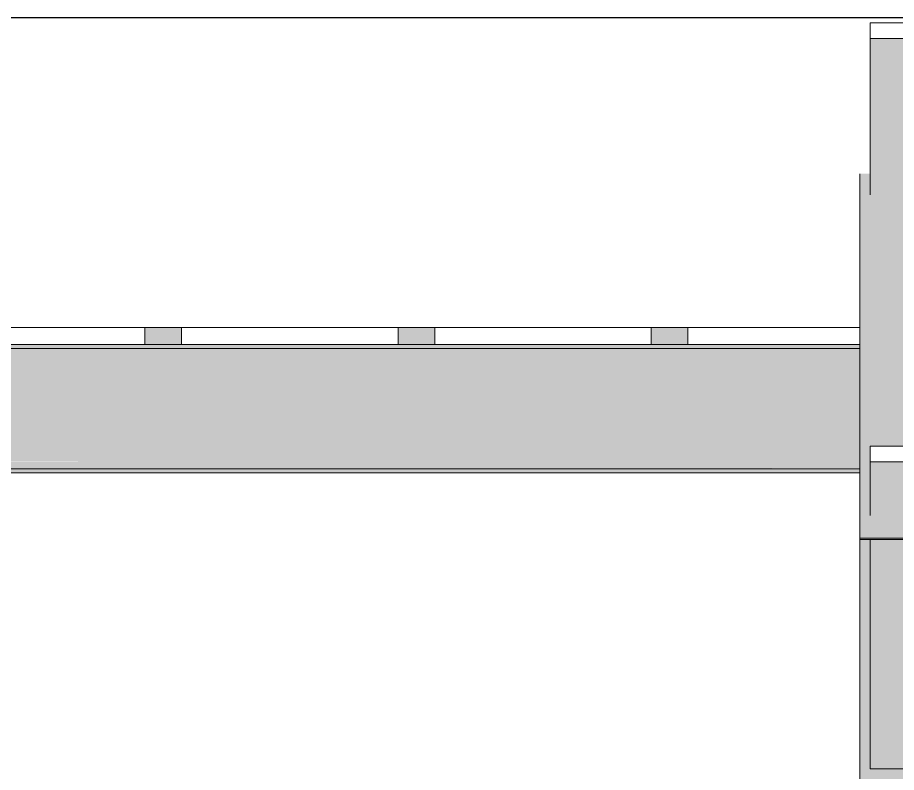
# Model space of a CAD drawing. Header units: inches. Extents: x -54880 to -186, y -132 to 853.
# Drawn here: x -25488.2 to -25404.4, y 293.1 to 365 of the extents above; entities that cross this region are included whole.
import ezdxf

# ---------------------------------------------------------------- set-up
doc = ezdxf.new("R2010")
doc.units = ezdxf.units.IN
doc.header["$MEASUREMENT"] = 0
doc.layers.add('A-CLNG', color=13, linetype='Continuous', lineweight=9)
doc.layers.add('S-BEAM', color=12, linetype='Continuous', lineweight=9)

# ---------------------------------------------------------------- blocks, each defined once
blk = doc.blocks.new('W-Wide Flange - W12X26-1075749-Section 13')
at = {"layer": 'S-BEAM'}
h = blk.add_hatch(color=256, dxfattribs=at)
h.paths.add_polyline_path([(-22802.14, 333.447), (-22802.14, 333.826), (-23079.89, 333.826), (-23079.89, 333.447), (-22804.378, 333.447)], flags=0)
h.paths.add_polyline_path([(-26260.39, 333.447), (-25986.89, 333.447), (-25986.89, 333.826), (-26260.39, 333.826)], flags=0)
h.paths.add_polyline_path([(-23091.89, 333.447), (-23091.89, 333.826), (-23369.39, 333.826), (-23369.39, 333.447), (-23115.411, 333.447)], flags=0)
h.paths.add_polyline_path([(-25974.89, 333.447), (-25697.39, 333.447), (-25697.39, 333.826), (-25974.89, 333.826)], flags=0)
h.paths.add_polyline_path([(-23381.39, 333.447), (-23381.39, 333.826), (-23658.89, 333.826), (-23658.89, 333.447), (-23391.885, 333.447)], flags=0)
h.paths.add_polyline_path([(-25685.39, 333.447), (-25407.89, 333.447), (-25407.89, 333.826), (-25685.39, 333.826)], flags=0)
h.paths.add_polyline_path([(-23670.89, 333.447), (-23670.89, 333.826), (-23948.39, 333.826), (-23948.39, 333.447), (-23702.918, 333.447)], flags=0)
h.paths.add_polyline_path([(-25395.89, 333.447), (-25118.39, 333.447), (-25118.39, 333.826), (-25395.89, 333.826)], flags=0)
h.paths.add_polyline_path([(-23960.39, 333.447), (-23960.39, 333.826), (-24237.89, 333.826), (-24237.89, 333.447), (-23979.392, 333.447)], flags=0)
h.paths.add_polyline_path([(-25106.39, 333.447), (-24828.89, 333.447), (-24828.89, 333.826), (-25106.39, 333.826)], flags=0)
h.paths.add_polyline_path([(-24249.89, 333.447), (-24249.89, 333.826), (-24527.39, 333.826), (-24527.39, 333.447), (-24255.866, 333.447)], flags=0)
h.paths.add_polyline_path([(-24816.89, 333.447), (-24539.39, 333.447), (-24539.39, 333.826), (-24816.89, 333.826)], flags=0)
h = blk.add_hatch(color=256, dxfattribs=at)
h.paths.add_polyline_path([(-26260.39, 332.764), (-25986.89, 332.764), (-25986.89, 333.447), (-26260.39, 333.424), (-26260.39, 332.94)], flags=0)
h.paths.add_polyline_path([(-25327.203, 332.764), (-25118.39, 332.764), (-25118.39, 333.447), (-25395.89, 333.407), (-25395.89, 332.764), (-25361.762, 332.764)], flags=0)
h.paths.add_polyline_path([(-22802.14, 332.764), (-22802.14, 333.447), (-23079.89, 333.361), (-23079.89, 332.764), (-22804.378, 332.764)], flags=0)
h.paths.add_polyline_path([(-25106.39, 332.764), (-24828.89, 332.764), (-24828.89, 333.447), (-25106.39, 333.401), (-25106.39, 332.881)], flags=0)
h.paths.add_polyline_path([(-24816.89, 332.764), (-24539.39, 332.764), (-24539.39, 333.447), (-24816.89, 333.396), (-24816.89, 332.867)], flags=0)
h.paths.add_polyline_path([(-25407.89, 332.764), (-25407.89, 333.447), (-25685.39, 333.413), (-25685.39, 332.764), (-25430.881, 332.764)], flags=0)
h.paths.add_polyline_path([(-23091.89, 332.764), (-23091.89, 333.447), (-23369.39, 333.367), (-23369.39, 332.764), (-23115.411, 332.764)], flags=0)
h.paths.add_polyline_path([(-24527.39, 332.764), (-24249.89, 332.838), (-24249.89, 333.447), (-24527.39, 333.39), (-24527.39, 332.852)], flags=0)
h.paths.add_polyline_path([(-24237.89, 332.764), (-23960.39, 332.823), (-23960.39, 333.447), (-24237.89, 333.384), (-24237.89, 332.837)], flags=0)
h.paths.add_polyline_path([(-23948.39, 332.764), (-23670.89, 332.808), (-23670.89, 333.447), (-23948.39, 333.378), (-23948.39, 332.822)], flags=0)
h.paths.add_polyline_path([(-23381.39, 332.764), (-23381.39, 333.447), (-23658.89, 333.373), (-23658.89, 332.764), (-23391.885, 332.764)], flags=0)
h.paths.add_polyline_path([(-25697.39, 332.764), (-25697.39, 333.447), (-25974.89, 333.418), (-25974.89, 332.764), (-25707.355, 332.764)], flags=0)
h = blk.add_hatch(color=256, dxfattribs=at)
h.paths.add_polyline_path([(-24527.39, 322.67), (-24249.89, 322.67), (-24249.89, 332.764), (-24527.39, 332.764)], flags=0)
h.paths.add_polyline_path([(-26260.303, 322.67), (-25986.89, 322.67), (-25986.89, 332.764), (-26260.39, 332.764), (-26260.39, 322.67)], flags=0)
h.paths.add_polyline_path([(-22802.14, 322.67), (-22802.14, 332.764), (-23079.89, 332.764), (-23079.89, 322.67), (-22804.378, 322.67)], flags=0)
h.paths.add_polyline_path([(-25974.89, 322.67), (-25697.39, 322.67), (-25697.39, 332.764), (-25974.89, 332.764)], flags=0)
h.paths.add_polyline_path([(-23091.89, 322.67), (-23091.89, 332.764), (-23369.39, 332.764), (-23369.39, 322.67), (-23115.411, 322.67)], flags=0)
h.paths.add_polyline_path([(-25685.39, 322.67), (-25407.89, 322.67), (-25407.89, 332.764), (-25685.39, 332.764)], flags=0)
h.paths.add_polyline_path([(-23381.39, 322.67), (-23381.39, 332.764), (-23658.89, 332.764), (-23658.89, 322.67), (-23391.885, 322.67)], flags=0)
h.paths.add_polyline_path([(-25395.89, 322.67), (-25118.39, 322.67), (-25118.39, 332.764), (-25395.89, 332.764)], flags=0)
h.paths.add_polyline_path([(-23670.89, 322.67), (-23670.89, 332.764), (-23948.39, 332.764), (-23948.39, 322.67), (-23702.918, 322.67)], flags=0)
h.paths.add_polyline_path([(-25106.39, 322.67), (-24828.89, 322.67), (-24828.89, 332.764), (-25106.39, 332.764)], flags=0)
h.paths.add_polyline_path([(-23960.39, 322.67), (-23960.39, 332.764), (-24237.89, 332.764), (-24237.89, 322.67), (-23979.392, 322.67)], flags=0)
h.paths.add_polyline_path([(-24816.89, 322.67), (-24539.39, 322.67), (-24539.39, 332.764), (-24816.89, 332.764)], flags=0)
h = blk.add_hatch(color=256, dxfattribs=at)
h.paths.add_polyline_path([(-24539.39, 321.987), (-24539.39, 322.67), (-24816.89, 322.596), (-24816.89, 321.987), (-24566.899, 321.987)], flags=0)
h.paths.add_polyline_path([(-26260.39, 321.987), (-25986.89, 322.073), (-25986.89, 322.67), (-26260.39, 322.67), (-26260.39, 322.01)], flags=0)
h.paths.add_polyline_path([(-22838.937, 321.987), (-22802.14, 322.01), (-22802.14, 322.67), (-23079.89, 322.67), (-23079.89, 321.987), (-22873.496, 321.987)], flags=0)
h.paths.add_polyline_path([(-25974.89, 321.987), (-25697.39, 322.067), (-25697.39, 322.67), (-25974.89, 322.655), (-25974.89, 322.008)], flags=0)
h.paths.add_polyline_path([(-25685.39, 321.987), (-25407.89, 322.061), (-25407.89, 322.67), (-25685.39, 322.64), (-25685.39, 322.006)], flags=0)
h.paths.add_polyline_path([(-23091.89, 321.987), (-23091.89, 322.67), (-23369.39, 322.67), (-23369.39, 321.987), (-23115.411, 321.987)], flags=0)
h.paths.add_polyline_path([(-25395.89, 321.987), (-25118.39, 322.055), (-25118.39, 322.67), (-25395.89, 322.626), (-25395.89, 322.004)], flags=0)
h.paths.add_polyline_path([(-25106.39, 321.987), (-24828.89, 322.05), (-24828.89, 322.67), (-25106.39, 322.611), (-25106.39, 322.002)], flags=0)
h.paths.add_polyline_path([(-23381.39, 321.987), (-23381.39, 322.67), (-23658.89, 322.67), (-23658.89, 321.987), (-23391.885, 321.987)], flags=0)
h.paths.add_polyline_path([(-23702.918, 321.987), (-23670.89, 322.027), (-23670.89, 322.67), (-23948.39, 322.67), (-23948.39, 321.987), (-23737.477, 321.987)], flags=0)
h.paths.add_polyline_path([(-24527.39, 321.987), (-24249.89, 322.038), (-24249.89, 322.67), (-24527.39, 322.67), (-24527.39, 321.998)], flags=0)
h.paths.add_polyline_path([(-24237.89, 321.987), (-23960.39, 322.033), (-23960.39, 322.67), (-24237.89, 322.67), (-24237.89, 321.996)], flags=0)
h = blk.add_hatch(color=256, dxfattribs=at)
h.paths.add_polyline_path([(-22802.14, 321.608), (-22802.14, 321.987), (-23079.89, 321.987), (-23079.89, 321.608), (-22804.378, 321.608)], flags=0)
h.paths.add_polyline_path([(-26260.39, 321.608), (-25986.89, 321.608), (-25986.89, 321.987), (-26260.39, 321.987)], flags=0)
h.paths.add_polyline_path([(-23091.89, 321.608), (-23091.89, 321.987), (-23369.39, 321.987), (-23369.39, 321.608), (-23115.411, 321.608)], flags=0)
h.paths.add_polyline_path([(-25974.89, 321.608), (-25697.39, 321.608), (-25697.39, 321.987), (-25974.89, 321.987)], flags=0)
h.paths.add_polyline_path([(-23381.39, 321.608), (-23381.39, 321.987), (-23658.89, 321.987), (-23658.89, 321.608), (-23391.885, 321.608)], flags=0)
h.paths.add_polyline_path([(-25685.39, 321.608), (-25407.89, 321.608), (-25407.89, 321.987), (-25685.39, 321.987)], flags=0)
h.paths.add_polyline_path([(-23670.89, 321.608), (-23670.89, 321.987), (-23948.39, 321.987), (-23948.39, 321.608), (-23702.918, 321.608)], flags=0)
h.paths.add_polyline_path([(-25395.89, 321.608), (-25118.39, 321.608), (-25118.39, 321.987), (-25395.89, 321.987)], flags=0)
h.paths.add_polyline_path([(-23960.39, 321.608), (-23960.39, 321.987), (-24237.89, 321.987), (-24237.89, 321.608), (-23979.392, 321.608)], flags=0)
h.paths.add_polyline_path([(-25106.39, 321.608), (-24828.89, 321.608), (-24828.89, 321.987), (-25106.39, 321.987)], flags=0)
h.paths.add_polyline_path([(-24249.89, 321.608), (-24249.89, 321.987), (-24527.39, 321.987), (-24527.39, 321.608), (-24255.866, 321.608)], flags=0)
h.paths.add_polyline_path([(-24816.89, 321.608), (-24539.39, 321.608), (-24539.39, 321.987), (-24816.89, 321.987)], flags=0)
for p, q in [((-25407.89, 333.826), (-25685.39, 333.826)), ((-25407.89, 333.447), (-25685.39, 333.447)), ((-25685.39, 321.987), (-25407.89, 321.987)), ((-25407.89, 321.608), (-25685.39, 321.608))]:
    blk.add_line(p, q, dxfattribs=at)
blk = doc.blocks.new('columns and girder2 - one-V177-Section 13')
at = {"layer": 'S-BEAM'}
h = blk.add_hatch(color=256, dxfattribs=at)
h.paths.add_polyline_path([(-25402.515, 348.101), (-25402.515, 362.972), (-25406.89, 362.972), (-25406.89, 348.101)], flags=0)
h.paths.add_polyline_path([(-25401.265, 348.101), (-25396.89, 348.101), (-25396.89, 362.972), (-25401.265, 362.972), (-25401.265, 348.351)], flags=0)
for points in [[(-25395.89, 315.379), (-25395.89, 350.096), (-25396.89, 350.096), (-25396.89, 348.101), (-25401.265, 348.101), (-25401.265, 324.161), (-25396.89, 324.161), (-25396.89, 317.586), (-25406.89, 317.586), (-25406.89, 324.161), (-25402.515, 324.161), (-25402.515, 348.101), (-25406.89, 348.101), (-25406.89, 350.096), (-25407.89, 350.096), (-25407.89, 315.379), (-25396.321, 315.379)], [(-25406.89, 317.586), (-25396.89, 317.586), (-25396.89, 322.661), (-25406.89, 322.661), (-25406.89, 320.219)], [(-25396.321, 315.254), (-25395.89, 315.254), (-25395.89, 315.379), (-25407.89, 315.379), (-25407.89, 315.254)], [(-25406.89, 290.852), (-25395.89, 290.852), (-25395.89, 315.254), (-25396.89, 315.254), (-25396.89, 293.435), (-25406.89, 293.435), (-25406.89, 315.254), (-25407.89, 315.254), (-25407.89, 290.852)], [(-25396.89, 293.435), (-25396.89, 315.254), (-25406.89, 315.254), (-25406.89, 293.435)]]:
    blk.add_hatch(color=256, dxfattribs=at).paths.add_polyline_path(points, flags=0)
at = {"layer": 'S-BEAM', "lineweight": 15}
for p, q in [((-25396.89, 364.473), (-25406.89, 364.473)), ((-25406.89, 364.473), (-25406.89, 362.972)), ((-25406.89, 362.972), (-25396.89, 362.972)), ((-25396.89, 324.161), (-25406.89, 324.161)), ((-25406.89, 324.161), (-25406.89, 322.661)), ((-25406.89, 322.661), (-25396.89, 322.661))]:
    blk.add_line(p, q, dxfattribs=at)
at = {"layer": 'S-BEAM'}
for p, q in [((-25406.89, 348.101), (-25406.89, 362.972)), ((-25407.89, 315.379), (-25407.89, 350.096)), ((-25406.89, 317.563), (-25406.89, 322.661)), ((-25407.89, 315.379), (-25395.89, 315.379)), ((-25407.89, 315.254), (-25407.89, 315.379)), ((-25407.89, 315.254), (-25395.89, 315.254)), ((-25407.89, 290.852), (-25407.89, 315.254)), ((-25406.89, 293.435), (-25406.89, 315.254)), ((-25406.89, 293.435), (-25396.89, 293.435))]:
    blk.add_line(p, q, dxfattribs=at)
blk = doc.blocks.new('Dimension Lumber - 4x8-1074504-Section 13')
at = {"layer": 'S-BEAM'}
blk.add_hatch(color=256, dxfattribs=at).paths.add_polyline_path([(-26248.015, 333.826), (-26244.515, 333.826), (-26244.515, 335.459), (-26248.015, 335.459)], flags=0)
for p, q in [((-26248.015, 335.459), (-26248.015, 333.826)), ((-26244.515, 335.459), (-26244.515, 333.826))]:
    blk.add_line(p, q, dxfattribs=at)

msp = doc.modelspace()

# ---------------------------------------------------------------- linework, layer by layer
at = {"layer": 'A-CLNG', "lineweight": 25}
msp.add_line((-26272.64023, 364.97051), (-22791.52499, 364.97051), dxfattribs=at)
at = {"layer": 'A-CLNG'}
msp.add_line((-25685.39023, 335.45884), (-25407.89023, 335.45884), dxfattribs=at)

# ---------------------------------------------------------------- block references
at = {"layer": 'S-BEAM'}
for name, p in [('columns and girder2 - one-V177-Section 13', (0, 0)), ('Dimension Lumber - 4x8-1074504-Section 13', (772, 0)), ('Dimension Lumber - 4x8-1074504-Section 13', (796.125, 0)), ('Dimension Lumber - 4x8-1074504-Section 13', (820.25, 0)), ('W-Wide Flange - W12X26-1075749-Section 13', (0, 0))]:
    msp.add_blockref(name, p, dxfattribs=at)

doc.saveas('drawing.dxf')
